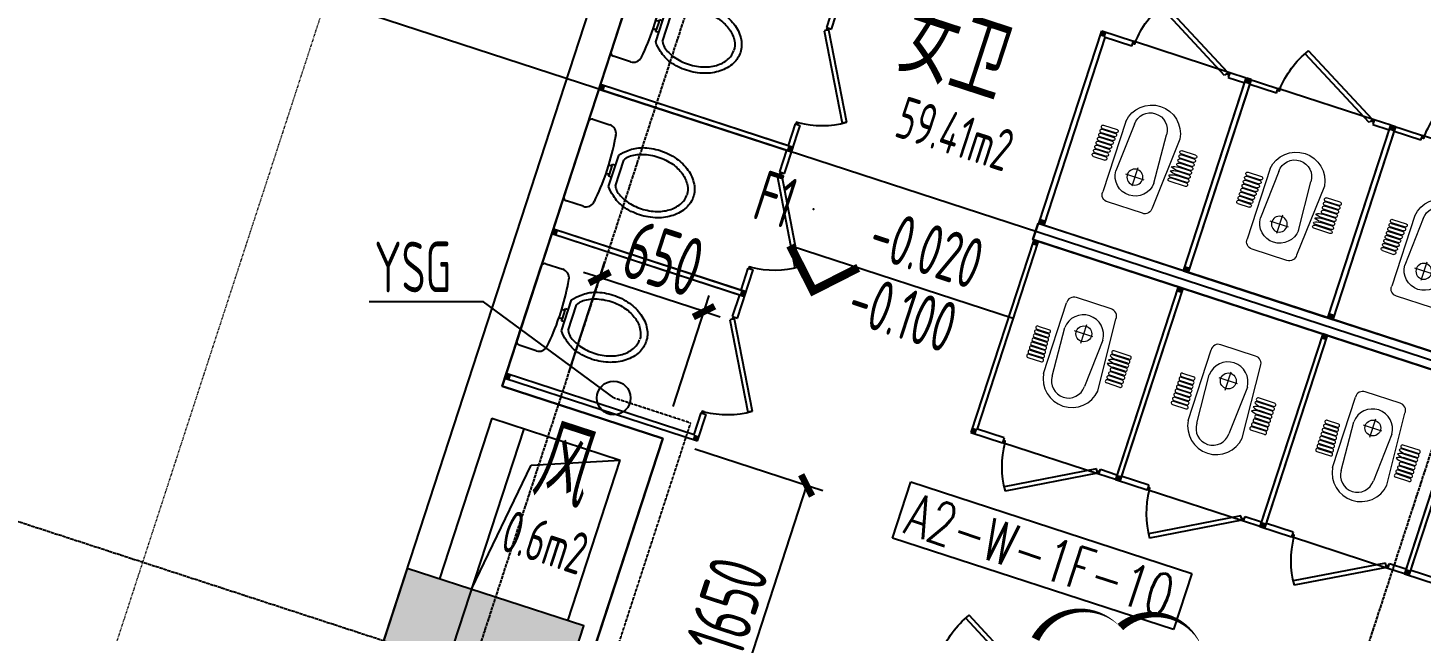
# Model space of a CAD drawing. Header units: millimetres. Extents: x 11639278 to 23698211, y -13072636 to -5537337.
# Drawn here: x 11837276 to 11845527, y -6336737 to -6333166 of the extents above; entities that cross this region are included whole.
import ezdxf
from ezdxf.enums import TextEntityAlignment as Align

# ---------------------------------------------------------------- set-up
doc = ezdxf.new("R2010")
doc.units = ezdxf.units.MM
doc.header["$LTSCALE"] = 10
for name, pattern in [('A2-RD-F1（少）$0$AUDIT_I_130807214254-2', [0]), ('A2-RG-AXIS$0$CENTER', [2, 1.25, -0.25, 0.25, -0.25]), ('A2-RG-AXIS$0$DOTE', [2.42, 2, -0.2, 0.02, -0.2]), ('A2-RI-F1$0$DASHED', [0.75, 0.5, -0.25]), ('A2-RI-F1$0$HIDDEN', [0.375, 0.25, -0.125]), ('A2-RI-F1$0$Overhead 1_16_', [2.579687, 1.5875, -0.992188])]:
    doc.linetypes.add(name, pattern=pattern)
for name, color, linetype in [('A2-RB-F1$0$A-DIMS-100', 1, 'Continuous'), ('A2-RD-F1（少）$0$A-1-1-X-toilel$0$A-FIXT', 55, 'Continuous'), ('A2-RD-F1（少）$0$B1-WC-FIXT', 55, 'A2-RD-F1（少）$0$AUDIT_I_130807214254-2'), ('A2-RG-AXIS$0$A-DIMS-100', 1, 'Continuous'), ('A2-RG-AXIS$0$A-GRID', 1, 'A2-RG-AXIS$0$CENTER'), ('A2-RI-F1$0$$1$A-SYMB-NUMB-T', 4, 'Continuous'), ('A2-RI-F1$0$$3$A-SYMB', 4, 'Continuous'), ('A2-RI-F1$0$A-HOLE', 2, 'Continuous'), ('A2-RI-F1$0$A-ROOF-DRAN', 175, 'Continuous'), ('A2-RI-F1$0$A-SYMB', 4, 'Continuous'), ('A2-RI-F1$0$A-SYMB-AREA', 4, 'Continuous'), ('A2-RI-F1$0$A-SYMB-NAME', 4, 'Continuous'), ('A2-RI-F1$0$A-SYMB-VOID', 35, 'Continuous'), ('A2-RI-F1$0$A-WALL', 7, 'Continuous'), ('A2-RS-F1$0$A-HATH-GRAY', 8, 'Continuous'), ('A2-RS-F1$0$A-WALL-CONC', 6, 'Continuous')]:
    doc.layers.add(name, color=color, linetype=linetype)
doc.layers.add('A2-RI-F1$0$A-FLOR-OVHD', color=8, linetype='A2-RI-F1$0$Overhead 1_16_', lineweight=5)
doc.layers.add('A2-RI-F1$0$A-X-AREA', color=6, linetype='Continuous', plot=False)
doc.styles.add('A2-RB-F1$0$XD2008', font='hzs.shx', dxfattribs={"width": 0.7, "bigfont": 'hztxt.shx'})
doc.styles.add('A2-RG-AXIS$0$XD2008', font='hzs.shx', dxfattribs={"width": 0.7, "bigfont": 'hztxt.shx'})
doc.styles.add('A2-RI-F1$0$$1$ECADI-TXT', font='simplex.shx', dxfattribs={"bigfont": 'hztxt.shx'})
doc.styles.add('A2-RI-F1$0$ECADI', font='hzs.shx', dxfattribs={"width": 0.7, "bigfont": 'hztxt.shx'})
doc.styles.add('A2-RI-F1$0$XD2008', font='hzs.shx', dxfattribs={"width": 0.7, "bigfont": 'hztxt.shx'})
doc.dimstyles.new('A2-RB-F1$0$XD100$0', dxfattribs={"dimscale": 100, "dimtxt": 3.5, "dimasz": 1, "dimexe": 1, "dimexo": 2, "dimgap": 0.5, "dimtad": 1, "dimdec": 0, "dimdsep": 46, "dimtxsty": 'A2-RB-F1$0$XD2008', "dimblk1": 'A2-RB-F1$0$_ArchTick', "dimblk2": 'A2-RB-F1$0$_ArchTick', "dimsah": 1, "dimcen": 2.5, "dimclrt": 4, "dimaunit": 1, "dimadec": 0, "dimazin": 0, "dimtfac": 1, "dimtdec": 0, "dimtix": 1, "dimtmove": 1, "dimatfit": 3, "dimfxl": 0, "dimtolj": 1, "dimtzin": 0, "dimarcsym": 0})
doc.dimstyles.new('A2-RG-AXIS$0$XD150$0', dxfattribs={"dimscale": 150, "dimtxt": 2.5, "dimasz": 1, "dimexe": 1, "dimexo": 2, "dimgap": 0.5, "dimtad": 1, "dimdec": 0, "dimdsep": 46, "dimtxsty": 'A2-RG-AXIS$0$XD2008', "dimblk": 'A2-RG-AXIS$0$_ArchTick', "dimcen": 2.5, "dimclrt": 4, "dimaunit": 1, "dimadec": 0, "dimazin": 0, "dimtfac": 1, "dimtdec": 0, "dimtmove": 2, "dimatfit": 3, "dimfxl": 0, "dimtolj": 1, "dimtzin": 0, "dimarcsym": 0})

# ---------------------------------------------------------------- blocks, each defined once
blk = doc.blocks.new('A2-RG-AXIS$0$_ArchTick')
at = {"color": 0, "linetype": 'ByBlock', "const_width": 0.4}
blk.add_lwpolyline([(-0.5, -0.5), (0.5, 0.5)], dxfattribs=at)
blk = doc.blocks.new('*D540')
at = {"layer": 'A2-RG-AXIS$0$A-DIMS-100', "color": 0, "lineweight": -2, "transparency": 16777216}
for p, q in [((11835773, -6335617), (11837942.3, -6328961.6)), ((11838798, -6329240.5), (11837799.7, -6328915.1)), ((11836628.7, -6335895.9), (11835630.4, -6335570.5))]:
    blk.add_line(p, q, dxfattribs=at)
at = {"layer": 'Defpoints', "color": 0, "transparency": 16777216}
for p in [(11837942.3, -6328961.6), (11839083.2, -6329333.5), (11836913.9, -6335988.9)]:
    blk.add_point(p, dxfattribs=at)
at = {"layer": 'A2-RG-AXIS$0$A-DIMS-100', "color": 0, "lineweight": -2, "transparency": 16777216, "xscale": 150, "yscale": 150, "zscale": 150}
for p, rotation in [((11837942.3, -6328961.6), 71.94704053343993), ((11835773, -6335617), 251.9470405334399)]:
    blk.add_blockref('A2-RG-AXIS$0$_ArchTick', p, dxfattribs=dict(at, rotation=rotation))
at = {"layer": 'A2-RG-AXIS$0$A-DIMS-100', "color": 4, "transparency": 16777216, "insert": (11836608.1, -6332207.9), "char_height": 375, "attachment_point": 5, "rotation": 71.94704, "style": 'A2-RG-AXIS$0$XD2008'}
blk.add_mtext('\\A1;7000', dxfattribs=at)
blk = doc.blocks.new('A2-RB-F1$0$_ArchTick')
at = {"color": 0, "linetype": 'ByBlock', "const_width": 0.4}
blk.add_lwpolyline([(-0.5, -0.5), (0.5, 0.5)], dxfattribs=at)
blk = doc.blocks.new('*D1219')
at = {"layer": 'A2-RB-F1$0$A-DIMS-100', "color": 0, "lineweight": -2, "transparency": 16777216}
for p, q in [((11841225.1, -6335658.7), (11841982.6, -6335905.6)), ((11841887.5, -6335874.6), (11841376.2, -6337443.3)), ((11840713.8, -6337227.4), (11841471.3, -6337474.3))]:
    blk.add_line(p, q, dxfattribs=at)
at = {"layer": 'Defpoints', "color": 0, "transparency": 16777216}
for p in [(11841035, -6335596.7), (11840523.7, -6337165.4), (11841376.2, -6337443.3)]:
    blk.add_point(p, dxfattribs=at)
at = {"layer": 'A2-RB-F1$0$A-DIMS-100', "color": 0, "lineweight": -2, "transparency": 16777216, "xscale": 100, "yscale": 100, "zscale": 100}
for p, rotation in [((11841887.5, -6335874.6), 71.9470404932587), ((11841376.2, -6337443.3), 251.9470404932587)]:
    blk.add_blockref('A2-RB-F1$0$_ArchTick', p, dxfattribs=dict(at, rotation=rotation))
at = {"layer": 'A2-RB-F1$0$A-DIMS-100', "color": 4, "transparency": 16777216, "insert": (11841418, -6336589.2), "char_height": 350, "attachment_point": 5, "rotation": 71.94704, "style": 'A2-RB-F1$0$XD2008'}
blk.add_mtext('\\A1;1650', dxfattribs=at)
blk = doc.blocks.new('*D1221')
at = {"layer": 'A2-RB-F1$0$A-DIMS-100', "color": 0, "lineweight": -2, "transparency": 16777216}
for p, q in [((11840478.9, -6335205.1), (11840692.8, -6334548.9)), ((11840661.8, -6334644), (11840566.7, -6334613)), ((11841279.8, -6334845.4), (11840661.8, -6334644)), ((11841096.9, -6335406.6), (11841310.8, -6334750.4)), ((11841279.8, -6334845.4), (11841374.9, -6334876.4))]:
    blk.add_line(p, q, dxfattribs=at)
at = {"layer": 'Defpoints', "color": 0, "transparency": 16777216}
for p in [(11840661.8, -6334644), (11840416.9, -6335395.3), (11841035, -6335596.7)]:
    blk.add_point(p, dxfattribs=at)
at = {"layer": 'A2-RB-F1$0$A-DIMS-100', "color": 0, "lineweight": -2, "transparency": 16777216, "xscale": 100, "yscale": 100, "zscale": 100}
for p, rotation in [((11840661.8, -6334644), 341.9470404933373), ((11841279.8, -6334845.4), 161.9470404933373)]:
    blk.add_blockref('A2-RB-F1$0$_ArchTick', p, dxfattribs=dict(at, rotation=rotation))
at = {"layer": 'A2-RB-F1$0$A-DIMS-100', "color": 4, "transparency": 16777216, "insert": (11841040.6, -6334530.8), "char_height": 350, "attachment_point": 5, "rotation": 341.94704, "style": 'A2-RB-F1$0$XD2008'}
blk.add_mtext('\\A1;650', dxfattribs=at)
blk = doc.blocks.new('A2-RS-F1')
at = {"layer": 'A2-RS-F1$0$A-HATH-GRAY', "ltscale": 3}
h = blk.add_hatch(color=256, dxfattribs=at)
h.paths.add_polyline_path([(11844906.6, -6323395.9), (11843860.7, -6323055), (11843581.8, -6323910.6), (11844627.7, -6324251.5)], flags=17)
h.paths.add_polyline_path([(11860882.6, -6343275.4), (11862023.5, -6343647.3), (11861713.6, -6344598), (11860572.7, -6344226.1)])
h.paths.add_polyline_path([(11865221.2, -6329964.4), (11866362.1, -6330336.3), (11866052.2, -6331287.1), (11864911.3, -6330915.2)])
h.paths.add_polyline_path([(11863051.9, -6336620), (11864192.8, -6336991.9), (11863882.9, -6337942.6), (11862742, -6337570.7)])
edge = h.paths.add_edge_path()
edge.add_arc((11859128.8, -6350592.2), 550, 0, 360)
edge = h.paths.add_edge_path()
edge.add_arc((11856959.4, -6357247.7), 450, 0, 360)
edge = h.paths.add_edge_path()
edge.add_arc((11853166.7, -6357589.2), 450, 0, 360)
edge = h.paths.add_edge_path()
edge.add_arc((11867805.9, -6323970.6), 450, 0, 360)
h.paths.add_polyline_path([(11846030, -6316399.5), (11847075.8, -6316740.4), (11846796.9, -6317596.1), (11845751.1, -6317255.2)])
h.paths.add_polyline_path([(11843860.7, -6323054.9), (11844906.6, -6323395.8), (11844627.7, -6324251.5), (11843581.8, -6323910.6)])
h.paths.add_polyline_path([(11855493.2, -6327056.8), (11855968.6, -6327211.7), (11855813.7, -6327687.1), (11855338.3, -6327532.2)])
h.paths.add_polyline_path([(11855338.2, -6327532.2), (11855813.6, -6327687.2), (11855968.6, -6327211.8), (11855493.2, -6327056.8)])
h.paths.add_polyline_path([(11848985.4, -6347023), (11849460.8, -6347177.9), (11849305.8, -6347653.3), (11848830.5, -6347498.4)])
h.paths.add_polyline_path([(11848830.4, -6347498.4), (11849305.8, -6347653.4), (11849460.7, -6347178), (11848985.4, -6347023)])
h.paths.add_polyline_path([(11841691.5, -6329710.3), (11842737.3, -6330051.2), (11842458.4, -6330906.9), (11841412.5, -6330566)])
edge = h.paths.add_edge_path()
edge.add_arc((11835567, -6350274.8), 550, 0, 360)
h.paths.add_polyline_path([(11837074, -6343876.8), (11838119.8, -6344217.7), (11838398.7, -6343362), (11837352.9, -6343021.1)])
h.paths.add_polyline_path([(11839243.3, -6337221.4), (11840289.1, -6337562.3), (11840568, -6336706.6), (11839522.2, -6336365.7)])
h.paths.add_polyline_path([(11843581.8, -6323910.7), (11844627.7, -6324251.6), (11844906.6, -6323395.9), (11843860.7, -6323055)])
edge = h.paths.add_edge_path()
edge.add_arc((11839855.8, -6353250.4), 450, 0, 360)
edge = h.paths.add_edge_path()
edge.add_arc((11857822.8, -6320716.7), 450, 0, 360)
edge = h.paths.add_edge_path()
edge.add_arc((11856666.2, -6324264.9), 500, 0, 360)
h.paths.add_polyline_path([(11855338.3, -6327532.3), (11855813.7, -6327687.2), (11855968.6, -6327211.8), (11855493.2, -6327056.9)])
h.paths.add_polyline_path([(11848830.3, -6347498.4), (11849305.7, -6347653.3), (11849460.6, -6347177.9), (11848985.2, -6347023)])
edge = h.paths.add_edge_path()
edge.add_arc((11848133.1, -6350444.1), 500, 0, 360)
edge = h.paths.add_edge_path()
edge.add_arc((11846511.2, -6355419.9), 450, 0, 360)
edge = h.paths.add_edge_path()
edge.add_arc((11865992.2, -6360191.7), 450, 0, 360)
edge = h.paths.add_edge_path()
edge.add_arc((11868161.4, -6353536.3), 450, 0, 360)
edge = h.paths.add_edge_path()
edge.add_arc((11870330.7, -6346880.9), 450, 0, 360)
edge = h.paths.add_edge_path()
edge.add_arc((11872500, -6340225.5), 450, 0, 360)
edge = h.paths.add_edge_path()
edge.add_arc((11874669.3, -6333570.1), 450, 0, 360)
edge = h.paths.add_edge_path()
edge.add_arc((11876838.5, -6326914.7), 450, 0, 360)
at = {"layer": 'A2-RS-F1$0$A-WALL-CONC'}
blk.add_lwpolyline([(11839243.3, -6337221.4), (11840289.1, -6337562.3), (11840568, -6336706.6), (11839522.2, -6336365.7)], close=True, dxfattribs=at)
blk = doc.blocks.new('A2-RI-F1$0$5erhfh')
at = {"layer": 'A2-RI-F1$0$A-SYMB-AREA', "style": 'A2-RI-F1$0$ECADI', "width": 0.7}
blk.add_attdef('340M2', text='', height=2.5, dxfattribs=at).set_placement((0, 1.25), align=Align.MIDDLE_LEFT)
at = {"layer": 'A2-RI-F1$0$A-SYMB-NAME', "style": 'A2-RI-F1$0$ECADI', "width": 0.7}
blk.add_attdef('CHINESENAME', (-12.292, 3.087), '', height=4.5, dxfattribs=at)
blk = doc.blocks.new('A2-RI-F1$0$ECADI-TAG-HGHT（国标）')
at = {"color": 1}
blk.add_line((-2.121, 2.121), (11.768, 2.121), dxfattribs=at)
at = {"color": 1, "const_width": 0.5}
blk.add_lwpolyline([(-2.121, 2.121), (0, 0), (2.121, 2.121)], dxfattribs=at)
at = {"color": 1}
blk.add_point((-1.481, 4.6), dxfattribs=at)
at = {"style": 'A2-RI-F1$0$XD2008', "width": 0.7}
blk.add_attdef('FL', text='', height=3, dxfattribs=at).set_placement((-2.689, 2.967), align=Align.RIGHT)
for tag, p in [('F.F.L.', (2.284, 2.967)), ('T.O.S.', (2.284, -1.104))]:
    blk.add_attdef(tag, p, '', height=3, dxfattribs=at)
blk = doc.blocks.new('A2-RI-F1$0$645YRTH')
at = {"layer": 'A2-RI-F1$0$$1$A-SYMB-NUMB-T', "color": 1}
for p, q in [((0, -350), (0, 0)), ((0, 0), (1750, 0)), ((1750, 0), (1750, -350)), ((1750, -350), (0, -350))]:
    blk.add_line(p, q, dxfattribs=at)
at = {"layer": 'A2-RI-F1$0$$1$A-SYMB-NUMB-T', "style": 'A2-RI-F1$0$$1$ECADI-TXT', "width": 0.7}
blk.add_attdef('CODE', text='', height=250, dxfattribs=at).set_placement((750, -175), align=Align.MIDDLE_CENTER)
blk = doc.blocks.new('A2-RI-F1$0$45yrthfgh')
at = {"layer": 'A2-RI-F1$0$A-ROOF-DRAN'}
blk.add_lwpolyline([(5642.9, 16344.2), (4871, 16913.1), (4194.9, 16913.1)], dxfattribs=at)
at = {"layer": 'A2-RI-F1$0$A-ROOF-DRAN', "linetype": 'A2-RI-F1$0$DASHED', "ltscale": 0.3}
blk.add_lwpolyline([(4424.3, 14250.9), (5364.9, 13944.3), (6098.7, 16195.6), (5642.9, 16344.2)], dxfattribs=at)
at = {"layer": 'A2-RI-F1$0$A-ROOF-DRAN'}
blk.add_circle((5642.9, 16344.2), 100, dxfattribs=at)
ref = blk.add_blockref('A2-RI-F1$0$5erhfh', (3546.6, 16660.9), dxfattribs=dict(at, xscale=-100, yscale=100, zscale=100))
ref.add_attrib('CHINESENAME', 'YSG', (4225.8, 16969.6), dxfattribs={"layer": 'A2-RI-F1$0$A-SYMB-NAME', "height": 300, "style": 'A2-RI-F1$0$ECADI', "width": 0.7})
blk = doc.blocks.new('A2-RI-F1')
at = {"layer": 'A2-RI-F1$0$A-FLOR-OVHD', "ltscale": 0.3}
blk.add_lwpolyline([(11832501.7, -6353064.2), (11845078.7, -6314477.5), (11879355.1, -6325647.5), (11871959.5, -6348337.9), (11872377.5, -6348345.6), (11867157.7, -6364360), (11832494.4, -6353061.8)], dxfattribs=at)
at = {"layer": 'A2-RI-F1$0$A-HOLE'}
blk.add_line((11840212.5, -6335539), (11839763.2, -6336917.6), dxfattribs=at)
at = {"layer": 'A2-RI-F1$0$A-SYMB-VOID', "linetype": 'A2-RI-F1$0$HIDDEN', "ltscale": 500}
blk.add_lwpolyline([(11839902.5, -6336489.7), (11840255.8, -6335754.6), (11840782.9, -6335724.9)], dxfattribs=at)
at = {"layer": 'A2-RI-F1$0$A-WALL'}
for p, q in [((11834765, -6350960), (11841784.3, -6329425.1)), ((11841230.9, -6331768.9), (11840084.3, -6335286.8)), ((11843227.9, -6334418.2), (11843258.9, -6334323.1)), ((11846710.3, -6335448.1), (11843258.9, -6334323.1)), ((11846679.3, -6335543.2), (11843227.9, -6334418.2)), ((11840084.3, -6335286.8), (11841035, -6335596.7)), ((11840022.3, -6335477), (11839712.4, -6336427.7)), ((11840022.3, -6335477), (11840782.9, -6335724.9)), ((11841035, -6335596.7), (11840384.2, -6337593.3)), ((11840473, -6336675.7), (11840782.9, -6335724.9))]:
    blk.add_line(p, q, dxfattribs=at)
at = {"layer": 'A2-RI-F1$0$A-X-AREA'}
blk.add_lwpolyline([(11847795, -6332120.4), (11846710.3, -6335448.1), (11843258.9, -6334323.2), (11843227.9, -6334418.2), (11846679.3, -6335543.2), (11845687.7, -6338585.5), (11844499.4, -6338198.2), (11844309.2, -6338136.2), (11844169.7, -6338564.2), (11842125.5, -6337897.9), (11842063.6, -6338087.9), (11842634, -6338273.9), (11840728.1, -6344121.3), (11838493.8, -6343393), (11839547.4, -6340160.5), (11838596.7, -6339850.7), (11839433.5, -6337283.4), (11840637.4, -6337623.1), (11840699.4, -6337432.9), (11840461.7, -6337355.5), (11841035, -6335596.7), (11840084.3, -6335286.8), (11841230.9, -6331768.9)], dxfattribs=at)
at = {"layer": 'Defpoints', "color": 3, "linetype": 'Continuous'}
blk.add_line((11881898.7, -6346970), (11828646, -6329612.7), dxfattribs=at)
at = {"layer": 'Defpoints'}
blk.add_lwpolyline([(11844230.5, -6336838.3, 0, 50, 0.520567), (11843745.4, -6336712.7, 0, 50, 0.520567), (11843745.4, -6336712.7, 0, 50, 0.520567), (11843242.4, -6336784.5, 0, 50, 0.520567)], format="xyseb", dxfattribs=at)
blk.add_blockref('A2-RS-F1', (0, 0))
ref = blk.add_blockref('A2-RI-F1$0$5erhfh', (11843477.5, -6334092), dxfattribs=dict(xscale=100.0000000002661, yscale=100.0000000002661, zscale=100.0000000002661, rotation=341.9467459264774))
ref.add_attrib('340M2', '59.41m2', (11842398.8, -6333805), dxfattribs={"layer": 'A2-RI-F1$0$A-SYMB-AREA', "height": 250, "rotation": 341.94675, "style": 'A2-RI-F1$0$ECADI', "width": 0.7})
ref.add_attrib('CHINESENAME', '女卫', (11842404.5, -6333417.5), dxfattribs={"layer": 'A2-RI-F1$0$A-SYMB-NAME', "height": 450, "rotation": 341.94675, "style": 'A2-RI-F1$0$ECADI', "width": 0.7})
ref = blk.add_blockref('A2-RI-F1$0$5erhfh', (11841142.1, -6336540.9), dxfattribs=dict(xscale=100.000000000189, yscale=100.000000000189, zscale=100.000000000189, rotation=341.9467459261825))
ref.add_attrib('340M2', '0.6m2', (11840063.3, -6336253.8), dxfattribs={"layer": 'A2-RI-F1$0$A-SYMB-AREA', "height": 250, "rotation": 341.94675, "style": 'A2-RI-F1$0$ECADI', "width": 0.7})
ref.add_attrib('CHINESENAME', '风', (11840244.7, -6335923.6), dxfattribs={"layer": 'A2-RI-F1$0$A-SYMB-NAME', "height": 450, "rotation": 341.94675, "style": 'A2-RI-F1$0$ECADI', "width": 0.7})
at = {"layer": 'A2-RI-F1$0$$3$A-SYMB'}
ref = blk.add_blockref('A2-RI-F1$0$645YRTH', (11842504.6, -6335853.4), dxfattribs=dict(at, rotation=341.9470424877691))
ref.add_attrib('CODE', 'A2-W-1F-10', dxfattribs={"layer": 'A2-RI-F1$0$$1$A-SYMB-NUMB-T', "height": 250, "rotation": 341.94704, "style": 'A2-RI-F1$0$$1$ECADI-TXT', "width": 0.7}).set_placement((11843270.6, -6336287.1), align=Align.MIDDLE_CENTER)
at = {"layer": 'A2-RI-F1$0$A-SYMB', "xscale": 99.99999999967896, "yscale": 99.99999999967896, "zscale": 99.99999999967896, "rotation": 341.9467459266484}
blk.add_blockref('A2-RI-F1$0$ECADI-TAG-HGHT（国标）', (11841926, -6334722), dxfattribs=at).add_auto_attribs({'F.F.L.': '-0.020', 'T.O.S.': '-0.100', 'FL': 'F1'})
at = {"layer": 'A2-RI-F1$0$A-WALL'}
blk.add_blockref('A2-RI-F1$0$45yrthfgh', (11835102.2, -6351700.9), dxfattribs=at)
blk = doc.blocks.new('A2-RD-F1（少）$0$A-1-1-X-toilel$0$A-1-10-01~10(B1~wd)$0$A1088D2A')
at = {"layer": 'A2-RD-F1（少）$0$A-1-1-X-toilel$0$A-FIXT'}
for p, q in [((-0.43, 0), (0.43, 0)), ((-0.47, -0.235), (-0.47, -0.04)), ((0.47, -0.04), (0.47, -0.235)), ((-0.176, -0.431), (0.181, -0.431)), ((-0.07, -0.396), (-0.05, -0.396)), ((-0.07, -0.431), (-0.07, -0.396)), ((-0.05, -0.396), (-0.05, -0.361)), ((0.05, -0.396), (-0.05, -0.396)), ((0.05, -0.361), (0.05, -0.396)), ((0.05, -0.396), (0.07, -0.396)), ((0.07, -0.396), (0.07, -0.431)), ((-0.148, -0.5), (0.148, -0.5))]:
    blk.add_line(p, q, dxfattribs=at)
for points in [[(0.002, -1.35, -0.128381), (-0.133, -1.315, -0.106268), (-0.259, -1.203, -0.085065), (-0.338, -1.047, -0.074422), (-0.368, -0.849, -0.074422), (-0.338, -0.652, -0.093985), (-0.259, -0.514, -0.073872), (-0.176, -0.431, -0.130921)], [(0.181, -0.431, -0.073872), (0.264, -0.514, -0.093985), (0.343, -0.652, -0.074422), (0.372, -0.849, -0.074422), (0.343, -1.047, -0.085065), (0.264, -1.203, -0.106268), (0.138, -1.315, -0.128381), (0.002, -1.35, -0.130921)], [(-0.148, -0.5, 0.073654), (-0.204, -0.54, 0.085065), (-0.272, -0.674, 0.074422), (-0.298, -0.849, 0.074422), (-0.272, -1.025, 0.085065), (-0.204, -1.159, 0.106268), (-0.101, -1.25, 0.128381), (-0.002, -1.276, 0.131396)], [(0.148, -0.5, -0.073654), (0.204, -0.54, -0.085065), (0.272, -0.674, -0.074422), (0.298, -0.849, -0.074422), (0.272, -1.025, -0.085065), (0.204, -1.159, -0.106268), (0.101, -1.25, -0.128381), (0.002, -1.276, -0.131396)]]:
    blk.add_lwpolyline(points, format="xyb", dxfattribs=at)
for centre, radius, start, end in [((-0.43, -0.04), 0.04, 90, 180), ((0.43, -0.04), 0.04, 0, 90), ((-0.37, -0.235), 0.1, 180, 262.0681), ((0.37, -0.235), 0.1, 277.9319, 0), ((0, 2.42), 2.781, 262.0681, 268.9699), ((0, 2.42), 2.781, 268.9699, 271.0301), ((0, 2.42), 2.781, 271.0301, 277.9319)]:
    blk.add_arc(centre, radius, start, end, dxfattribs=at)
blk = doc.blocks.new('A2-RD-F1（少）$0$A-1-1-X-toilel$0$A-1-10-01~10(B1~wd)$0$A1088D2B')
at = {"layer": 'A2-RD-F1（少）$0$A-1-1-X-toilel$0$A-FIXT'}
for p, q in [((-465, 0), (-465, -1200)), ((-435, 0), (-435, -1170)), ((435, 0), (435, -1170)), ((465, 0), (465, -1200)), ((-465, -1200), (-300, -1200)), ((-435, -1170), (-300, -1170)), ((-300, -1170), (-300, -1200)), ((275.9, -1161.4), (-210.9, -1431.4)), ((289.1, -1184.1), (-197.8, -1454.1)), ((289.1, -1184.1), (275.9, -1161.4)), ((300, -1170), (435, -1170)), ((300, -1170), (300, -1200)), ((300, -1200), (465, -1200)), ((-197.8, -1454.1), (-210.9, -1431.4))]:
    blk.add_line(p, q, dxfattribs=at)
for points in [[(-299.8, -1184.1), (-289.1, -1184.1), (-289.1, -1172.6), (-299.8, -1172.6)], [(300, -1172.6), (288, -1172.6), (288, -1184.1), (300, -1184.1)]]:
    blk.add_lwpolyline(points, dxfattribs=at)
blk.add_arc((270.5, -1147.3), 559.9, 183.77186, 213.23098, dxfattribs=at)
for points in [[(-465, -30), (-435, -30), (-465, 0), (-435, 0)], [(435, -30), (465, -30), (435, 0), (465, 0)], [(-465, -1200), (-435, -1200), (-465, -1170), (-435, -1170)], [(435, -1200), (465, -1200), (435, -1170), (465, -1170)]]:
    blk.add_trace(points, dxfattribs=at)
at = {"layer": 'A2-RD-F1（少）$0$A-1-1-X-toilel$0$A-FIXT', "xscale": 540, "yscale": 540, "zscale": 540}
blk.add_blockref('A2-RD-F1（少）$0$A-1-1-X-toilel$0$A-1-10-01~10(B1~wd)$0$A1088D2A', (0, 0), dxfattribs=at)
blk = doc.blocks.new('A2-RD-F1（少）$0$BI-W-db')
at = {"layer": 'A2-RD-F1（少）$0$A-1-1-X-toilel$0$A-FIXT'}
for points in [[(-10400, 6726), (-10370, 6726), (-10400, 6756), (-10370, 6756)], [(-9230, 6726), (-9200, 6726), (-9230, 6756), (-9200, 6756)], [(-10400, 5826), (-10370, 5826), (-10400, 5856), (-10370, 5856)], [(-9230, 5826), (-9200, 5826), (-9230, 5856), (-9200, 5856)]]:
    blk.add_trace(points, dxfattribs=at)
at = {"layer": 'A2-RD-F1（少）$0$B1-WC-FIXT'}
for p, q in [((-10400, 6755.9), (-10400, 6730.5)), ((-9200, 6755.9), (-10400, 6755.9)), ((-10400, 5851.4), (-10400, 6755.9)), ((-10400, 6726), (-9225.4, 6726)), ((-9230, 6623.5), (-9230, 6726)), ((-9200, 6755.9), (-9200, 6730.5)), ((-9200, 6726), (-9200, 6623.5)), ((-9200, 6623.5), (-9230, 6623.5)), ((-9202.6, 6612.6), (-9225.3, 6599.5)), ((-9202.6, 6612.6), (-8932.6, 6125.7)), ((-9225.3, 6599.5), (-8955.3, 6112.6)), ((-9230, 6023.5), (-9230, 5851.4)), ((-9230, 6023.5), (-9200, 6023.5)), ((-9200, 5826), (-9200, 6023.5)), ((-9225.4, 5856), (-10400, 5856)), ((-10400, 5851.4), (-10400, 5826)), ((-10400, 5826), (-10400, 5851.4)), ((-10400, 5826), (-9200, 5826))]:
    blk.add_line(p, q, dxfattribs=at)
at = {"layer": 'A2-RD-F1（少）$0$B1-WC-FIXT', "color": 3}
blk.add_line((-9200, 6623.5), (-9200, 6023.5), dxfattribs=at)
at = {"layer": 'A2-RD-F1（少）$0$B1-WC-FIXT', "lineweight": 13}
for p, q in [((-9911.9, 6592.4), (-9911.9, 6592.4)), ((-9901.9, 6582.4), (-9901.9, 6482)), ((-9896.9, 6582.4), (-9896.9, 6480.1)), ((-9886.9, 6592.4), (-9886.9, 6592.4)), ((-9876.9, 6582.4), (-9876.9, 6510)), ((-9871.9, 6582.4), (-9871.9, 6508)), ((-9861.9, 6592.4), (-9861.9, 6592.4)), ((-9851.9, 6582.4), (-9851.9, 6508)), ((-9846.9, 6582.4), (-9846.9, 6506.1)), ((-9836.9, 6592.4), (-9836.9, 6592.4)), ((-9826.9, 6582.4), (-9826.9, 6506.1)), ((-9821.9, 6582.4), (-9821.9, 6504.1)), ((-9811.9, 6592.4), (-9811.9, 6592.4)), ((-9801.9, 6582.4), (-9801.9, 6504.1)), ((-9796.9, 6582.4), (-9796.9, 6502.2)), ((-9786.9, 6592.4), (-9786.9, 6592.4)), ((-9776.9, 6582.4), (-9776.9, 6502.2)), ((-9771.9, 6582.4), (-9771.9, 6500.3)), ((-9761.9, 6592.4), (-9761.9, 6592.4)), ((-9751.9, 6582.4), (-9751.9, 6500.3)), ((-9746.9, 6582.4), (-9746.9, 6498.3)), ((-9736.9, 6592.4), (-9736.9, 6592.4)), ((-9726.9, 6582.4), (-9726.9, 6498.3)), ((-9665.6, 6464.5), (-10104.5, 6434.6)), ((-9911.9, 6472), (-9911.9, 6472)), ((-9886.9, 6472), (-9886.9, 6472)), ((-9886.9, 6470.1), (-9886.9, 6470.1)), ((-9861.9, 6472), (-9861.9, 6472)), ((-9861.9, 6468.1), (-9861.9, 6468.1)), ((-9836.9, 6466.2), (-9836.9, 6466.2)), ((-9811.9, 6494.1), (-9811.9, 6494.1)), ((-9786.9, 6492.2), (-9786.9, 6492.2)), ((-9761.9, 6490.3), (-9761.9, 6490.3)), ((-9736.9, 6488.3), (-9736.9, 6488.3)), ((-10152, 6389.2), (-10152, 6172.3)), ((-9962, 6399.4), (-9665.6, 6380.7)), ((-9904.8, 6280.7), (-10019.1, 6280.7)), ((-9962, 6337.9), (-9962, 6223.6)), ((-9665.6, 6126.8), (-10104.5, 6126.8)), ((-9665.6, 6180.7), (-9962, 6162.1)), ((-9921.9, 6009), (-9921.9, 6079.5)), ((-9921.9, 6009), (-9921.9, 6079.5)), ((-9911.9, 6089.5), (-9911.9, 6089.5)), ((-9911.9, 6089.5), (-9911.9, 6089.5)), ((-9901.9, 6009), (-9901.9, 6079.5)), ((-9901.9, 6009), (-9901.9, 6079.5)), ((-9896.9, 6009), (-9896.9, 6081.4)), ((-9896.9, 6009), (-9896.9, 6081.4)), ((-9886.9, 6091.4), (-9886.9, 6091.4)), ((-9886.9, 6091.4), (-9886.9, 6091.4)), ((-9886.9, 6089.5), (-9886.9, 6089.5)), ((-9886.9, 6089.5), (-9886.9, 6089.5)), ((-9876.9, 6009), (-9876.9, 6081.4)), ((-9876.9, 6009), (-9876.9, 6081.4)), ((-9871.9, 6009), (-9871.9, 6083.4)), ((-9871.9, 6009), (-9871.9, 6083.4)), ((-9861.9, 6093.4), (-9861.9, 6093.4)), ((-9861.9, 6093.4), (-9861.9, 6093.4)), ((-9861.9, 6089.5), (-9861.9, 6089.5)), ((-9861.9, 6089.5), (-9861.9, 6089.5)), ((-9851.9, 6009), (-9851.9, 6083.4)), ((-9851.9, 6009), (-9851.9, 6083.4)), ((-9846.9, 6009), (-9846.9, 6085.3)), ((-9846.9, 6009), (-9846.9, 6085.3)), ((-9836.9, 6095.3), (-9836.9, 6095.3)), ((-9836.9, 6095.3), (-9836.9, 6095.3)), ((-9826.9, 6009), (-9826.9, 6085.3)), ((-9826.9, 6009), (-9826.9, 6085.3)), ((-9821.9, 6009), (-9821.9, 6087.3)), ((-9821.9, 6009), (-9821.9, 6087.3)), ((-9811.9, 6097.3), (-9811.9, 6097.3)), ((-9811.9, 6097.3), (-9811.9, 6097.3)), ((-9801.9, 6009), (-9801.9, 6087.3)), ((-9801.9, 6009), (-9801.9, 6087.3)), ((-9796.9, 6009), (-9796.9, 6089.2)), ((-9796.9, 6009), (-9796.9, 6089.2)), ((-9786.9, 6099.2), (-9786.9, 6099.2)), ((-9786.9, 6099.2), (-9786.9, 6099.2)), ((-9776.9, 6009), (-9776.9, 6089.2)), ((-9776.9, 6009), (-9776.9, 6089.2)), ((-9771.9, 6009), (-9771.9, 6091.1)), ((-9771.9, 6009), (-9771.9, 6091.1)), ((-9761.9, 6101.1), (-9761.9, 6101.1)), ((-9761.9, 6101.1), (-9761.9, 6101.1)), ((-9751.9, 6009), (-9751.9, 6091.1)), ((-9751.9, 6009), (-9751.9, 6091.1)), ((-9746.9, 6009), (-9746.9, 6093.1)), ((-9746.9, 6009), (-9746.9, 6093.1)), ((-9736.9, 6103.1), (-9736.9, 6103.1)), ((-9736.9, 6103.1), (-9736.9, 6103.1)), ((-9726.9, 6009), (-9726.9, 6093.1)), ((-9726.9, 6009), (-9726.9, 6093.1)), ((-9911.9, 5999), (-9911.9, 5999)), ((-9911.9, 5999), (-9911.9, 5999)), ((-9886.9, 5999), (-9886.9, 5999)), ((-9886.9, 5999), (-9886.9, 5999)), ((-9861.9, 5999), (-9861.9, 5999)), ((-9861.9, 5999), (-9861.9, 5999)), ((-9836.9, 5999), (-9836.9, 5999)), ((-9836.9, 5999), (-9836.9, 5999)), ((-9811.9, 5999), (-9811.9, 5999)), ((-9811.9, 5999), (-9811.9, 5999)), ((-9786.9, 5999), (-9786.9, 5999)), ((-9786.9, 5999), (-9786.9, 5999)), ((-9761.9, 5999), (-9761.9, 5999)), ((-9761.9, 5999), (-9761.9, 5999)), ((-9736.9, 5999), (-9736.9, 5999)), ((-9736.9, 5999), (-9736.9, 5999))]:
    blk.add_line(p, q, dxfattribs=at)
at = {"layer": 'A2-RD-F1（少）$0$B1-WC-FIXT'}
for points in [[(-9214.1, 6623.4), (-9214.1, 6612.6), (-9202.6, 6612.6), (-9202.6, 6623.4)], [(-9202.6, 6023.5), (-9202.6, 6035.5), (-9214.1, 6035.5), (-9214.1, 6023.5)]]:
    blk.add_lwpolyline(points, dxfattribs=at)
at = {"layer": 'A2-RD-F1（少）$0$B1-WC-FIXT', "lineweight": 13}
blk.add_lwpolyline([(-9921.9, 6582.4), (-9921.9, 6482)], dxfattribs=at)
blk.add_circle((-9962, 6280.7), 47.1, dxfattribs=at)
for centre, radius, start, end in [((-9911.9, 6582.4), 10, 90, 180), ((-9911.9, 6582.4), 10, 0, 90), ((-9886.9, 6582.4), 10, 90, 180), ((-9886.9, 6582.4), 10, 0, 90), ((-9861.9, 6582.4), 10, 90, 180), ((-9861.9, 6582.4), 10, 0, 90), ((-9836.9, 6582.4), 10, 90, 180), ((-9836.9, 6582.4), 10, 0, 90), ((-9811.9, 6582.4), 10, 90, 180), ((-9811.9, 6582.4), 10, 0, 90), ((-9786.9, 6582.4), 10, 90, 180), ((-9786.9, 6582.4), 10, 0, 90), ((-9761.9, 6582.4), 10, 90, 180), ((-9761.9, 6582.4), 10, 0, 90), ((-9736.9, 6582.4), 10, 90, 180), ((-9736.9, 6582.4), 10, 0, 90), ((-9911.9, 6482), 10, 180, 270), ((-9911.9, 6482), 10, 270, 0), ((-9886.9, 6480.1), 10, 180, 270), ((-9950.5, 6507.2), 73.7, 329.71903, 2.13865), ((-9798.3, 6505.3), 73.7, 177.85892, 210.27886), ((-9925.5, 6505.3), 73.7, 329.71903, 2.13865), ((-9773.3, 6503.3), 73.7, 177.85892, 210.27886), ((-9900.5, 6503.3), 73.7, 329.71903, 2.13865), ((-9811.9, 6504.1), 10, 180, 270), ((-9811.9, 6504.1), 10, 270, 0), ((-9786.9, 6502.2), 10, 180, 270), ((-9786.9, 6502.2), 10, 270, 0), ((-9761.9, 6500.3), 10, 180, 270), ((-9761.9, 6500.3), 10, 270, 0), ((-9736.9, 6498.3), 10, 180, 270), ((-9736.9, 6498.3), 10, 270, 0), ((-9687.2, 6295.7), 170.2, 277.27101, 82.7287), ((-10108.2, 6391), 43.8, 85.14511, 182.41268), ((-9955.6, 6280.7), 118.8, 93.04874, 266.95126), ((-9667, 6280.7), 100, 270.77498, 89.22502), ((-10108.2, 6170.4), 43.8, 177.58732, 274.85489), ((-9911.9, 6079.5), 10, 90, 180), ((-9911.9, 6079.5), 10, 90, 180), ((-9911.9, 6079.5), 10, 0, 90), ((-9911.9, 6079.5), 10, 0, 90), ((-9886.9, 6081.4), 10, 90, 180), ((-9886.9, 6081.4), 10, 90, 180), ((-9886.9, 6081.4), 10, 0, 90), ((-9886.9, 6081.4), 10, 0, 90), ((-9861.9, 6083.4), 10, 90, 180), ((-9861.9, 6083.4), 10, 90, 180), ((-9861.9, 6083.4), 10, 0, 90), ((-9861.9, 6083.4), 10, 0, 90), ((-9836.9, 6085.3), 10, 90, 180), ((-9836.9, 6085.3), 10, 90, 180), ((-9836.9, 6085.3), 10, 0, 90), ((-9836.9, 6085.3), 10, 0, 90), ((-9811.9, 6087.3), 10, 90, 180), ((-9811.9, 6087.3), 10, 90, 180), ((-9811.9, 6087.3), 10, 0, 90), ((-9811.9, 6087.3), 10, 0, 90), ((-9786.9, 6089.2), 10, 90, 180), ((-9786.9, 6089.2), 10, 90, 180), ((-9786.9, 6089.2), 10, 0, 90), ((-9786.9, 6089.2), 10, 0, 90), ((-9761.9, 6091.1), 10, 90, 180), ((-9761.9, 6091.1), 10, 90, 180), ((-9761.9, 6091.1), 10, 0, 90), ((-9761.9, 6091.1), 10, 0, 90), ((-9736.9, 6093.1), 10, 90, 180), ((-9736.9, 6093.1), 10, 90, 180), ((-9736.9, 6093.1), 10, 0, 90), ((-9736.9, 6093.1), 10, 0, 90), ((-9911.9, 6009), 10, 180, 270), ((-9911.9, 6009), 10, 180, 270), ((-9911.9, 6009), 10, 270, 0), ((-9911.9, 6009), 10, 270, 0), ((-9886.9, 6009), 10, 180, 270), ((-9886.9, 6009), 10, 180, 270), ((-9886.9, 6009), 10, 270, 0), ((-9886.9, 6009), 10, 270, 0), ((-9861.9, 6009), 10, 180, 270), ((-9861.9, 6009), 10, 180, 270), ((-9861.9, 6009), 10, 270, 0), ((-9861.9, 6009), 10, 270, 0), ((-9836.9, 6009), 10, 180, 270), ((-9836.9, 6009), 10, 180, 270), ((-9836.9, 6009), 10, 270, 0), ((-9836.9, 6009), 10, 270, 0), ((-9811.9, 6009), 10, 180, 270), ((-9811.9, 6009), 10, 180, 270), ((-9811.9, 6009), 10, 270, 0), ((-9811.9, 6009), 10, 270, 0), ((-9786.9, 6009), 10, 180, 270), ((-9786.9, 6009), 10, 180, 270), ((-9786.9, 6009), 10, 270, 0), ((-9786.9, 6009), 10, 270, 0), ((-9761.9, 6009), 10, 180, 270), ((-9761.9, 6009), 10, 180, 270), ((-9761.9, 6009), 10, 270, 0), ((-9761.9, 6009), 10, 270, 0), ((-9736.9, 6009), 10, 180, 270), ((-9736.9, 6009), 10, 180, 270), ((-9736.9, 6009), 10, 270, 0), ((-9736.9, 6009), 10, 270, 0)]:
    blk.add_arc(centre, radius, start, end, dxfattribs=at)
at = {"layer": 'A2-RD-F1（少）$0$B1-WC-FIXT'}
blk.add_arc((-9239.4, 6594), 559.9, 273.77186, 303.23098, dxfattribs=at)
blk = doc.blocks.new('A2-RD-F1（少）')
at = {"layer": 'A2-RD-F1（少）$0$A-1-1-X-toilel$0$A-FIXT'}
for name, p, rotation in [('A2-RD-F1（少）$0$A-1-1-X-toilel$0$A-1-10-01~10(B1~wd)$0$A1088D2B', (11840801.7, -6333085.8), 71.94703850952887), ('A2-RD-F1（少）$0$A-1-1-X-toilel$0$A-1-10-01~10(B1~wd)$0$A1088D2B', (11840522.8, -6333941.4), 71.94703850952887), ('A2-RD-F1（少）$0$A-1-1-X-toilel$0$A-1-10-01~10(B1~wd)$0$A1088D2B', (11840243.9, -6334797.1), 71.94703850952887), ('A2-RD-F1（少）$0$BI-W-db', (11834470.4, -6342502.4), 251.9479750248957), ('A2-RD-F1（少）$0$BI-W-db', (11835326.1, -6342781.3), 251.9479750248957), ('A2-RD-F1（少）$0$BI-W-db', (11836181.8, -6343060.2), 251.9479750248957), ('A2-RD-F1（少）$0$BI-W-db', (11837037.5, -6343339.1), 251.9479750248957)]:
    blk.add_blockref(name, p, dxfattribs=dict(at, rotation=rotation))
for p, xscale, rotation in [((11840947.3, -6322631.1), -0.9999999999999989, 251.9461059618048), ((11841803, -6322910), -0.9999999999999989, 251.9461059618048), ((11842658.7, -6323188.9), -0.9999999999999989, 251.9461059618048), ((11839793.9, -6326252), -1, 251.9461059618997)]:
    blk.add_blockref('A2-RD-F1（少）$0$BI-W-db', p, dxfattribs=dict(at, xscale=xscale, rotation=rotation))
blk = doc.blocks.new('A2-RG-AXIS')
at = {"layer": 'A2-RG-AXIS$0$A-GRID', "linetype": 'A2-RG-AXIS$0$DOTE'}
for p, q in [((11847953.1, -6312274.5), (11834792.3, -6352651.7)), ((11852707, -6313824), (11839546.1, -6354201.2)), ((11836628.7, -6335895.9), (11874589.4, -6348268.9))]:
    blk.add_line(p, q, dxfattribs=at)
at = {"layer": 'A2-RG-AXIS$0$A-DIMS-100'}
dim = blk.add_linear_dim(base=(11837942.3, -6328961.6), p1=(11836913.9, -6335988.9), p2=(11839083.2, -6329333.5), angle=251.94704, dimstyle='A2-RG-AXIS$0$XD150$0', dxfattribs=at)
dim.commit()
dim.dimension.update_dxf_attribs({"geometry": '*D540', "text_midpoint": (11836608.1, -6332207.9)})
blk = doc.blocks.new('A2-RB-F1')
at = {"layer": 'A2-RB-F1$0$A-DIMS-100'}
for p2, distance, picture, middle in [((11840416.9, -6335395.3), -790.2, '*D1221', (11841040.6, -6334530.8)), ((11840523.7, -6337165.4), 896.7, '*D1219', (11841418, -6336589.2))]:
    dim = blk.add_aligned_dim(p1=(11841035, -6335596.7), p2=p2, distance=distance, dimstyle='A2-RB-F1$0$XD100$0', dxfattribs=at)
    dim.commit()
    dim.dimension.update_dxf_attribs({"geometry": picture, "text_midpoint": middle})

msp = doc.modelspace()

# ---------------------------------------------------------------- block references
for name in ['A2-RI-F1', 'A2-RB-F1', 'A2-RG-AXIS', 'A2-RD-F1（少）', 'A2-RS-F1']:
    msp.add_blockref(name, (0, 0))

doc.saveas('drawing.dxf')
